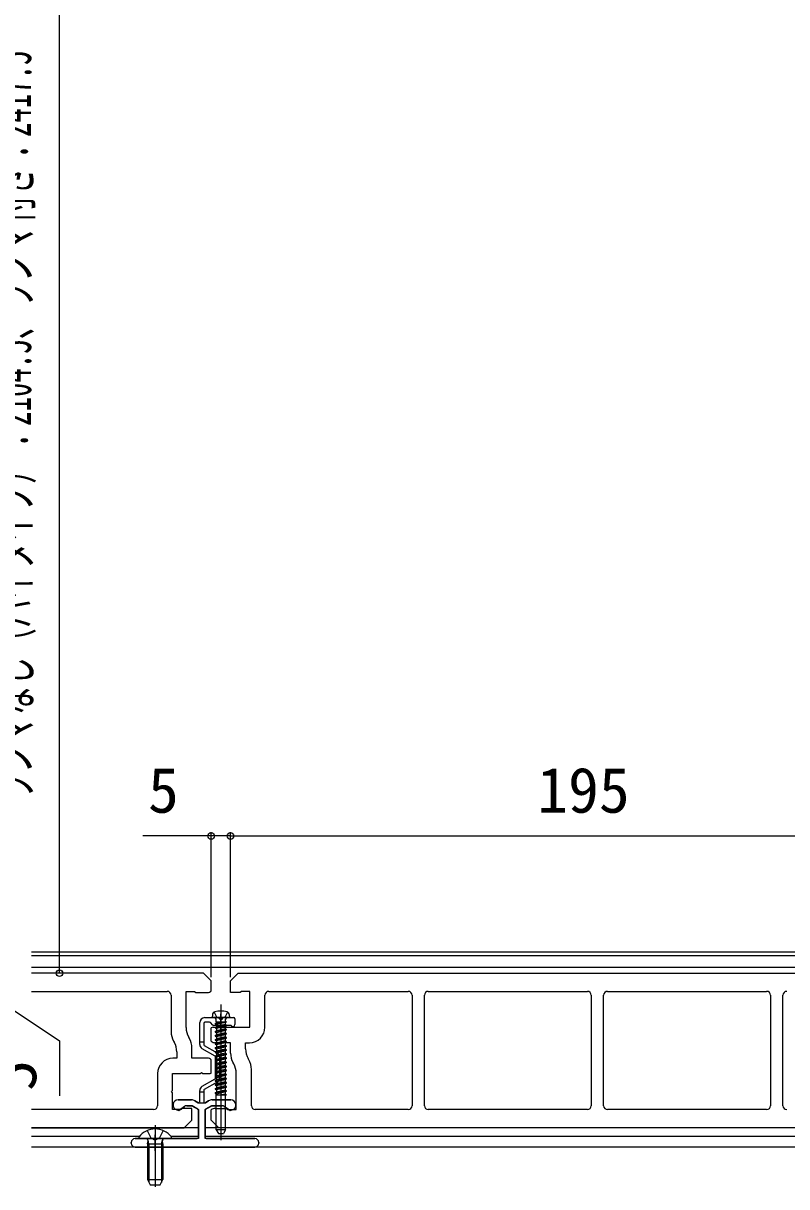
# Model space of a CAD drawing. Units: millimetres, scale not verified. Extents: x -700 to 700, y -1044 to 1037.
# Drawn here: x -71.4 to 126.3, y 66 to 367 of the extents above; entities that cross this region are included whole.
import ezdxf
from ezdxf.enums import TextEntityAlignment as Align

# ---------------------------------------------------------------- set-up
doc = ezdxf.new("R2010")
doc.units = ezdxf.units.MM
doc.header["$LTSCALE"] = 6
for name, color, linetype in [('0-3_YKK_11', 7, 'Continuous'), ('0-4_YKK_12', 2, 'Continuous'), ('0-5_YKK_13', 4, 'Continuous'), ('0-6_YKK_D', 6, 'Continuous')]:
    doc.layers.add(name, color=color, linetype=linetype)
doc.styles.add('ＭＳ ゴシック', font='')
doc.styles.get('ＭＳ ゴシック').set_extended_font_data('MS Gothic')

msp = doc.modelspace()

# ---------------------------------------------------------------- linework, layer by layer
at = {"layer": '0-3_YKK_11'}
for p, q in [((-69.225, 116.525), (-34.115, 116.525)), ((-33.115, 115.525), (-33.115, 106.118)), ((-8.815, 107.225), (-8.815, 115.525)), ((-7.815, 116.525), (28.285, 116.525)), ((29.285, 115.525), (29.285, 86.925)), ((32.485, 86.925), (32.485, 115.525)), ((33.485, 116.525), (74.685, 116.525)), ((75.685, 115.525), (75.685, 86.925)), ((78.885, 86.925), (78.885, 115.525)), ((79.885, 116.525), (121.085, 116.525)), ((122.085, 115.525), (122.085, 86.925)), ((125.285, 86.925), (125.285, 115.525)), ((-22.715, 103.607), (-22.715, 107.091)), ((-32.445, 103.618), (-32.285, 103.34)), ((-28.385, 104.385), (-28.545, 104.663)), ((-22.715, 95.359), (-22.715, 98.843)), ((-16.885, 97.787), (-17.045, 98.065)), ((-12.985, 98.832), (-13.145, 99.11)), ((-36.615, 95.225), (-36.615, 86.925)), ((-12.315, 86.925), (-12.315, 96.332)), ((-37.615, 85.925), (-69.225, 85.925)), ((28.285, 85.925), (-11.315, 85.925)), ((74.685, 85.925), (33.485, 85.925)), ((121.085, 85.925), (79.885, 85.925))]:
    msp.add_line(p, q, dxfattribs=at)
for points in [[(-22.715, 116.607), (-22.715, 119.225), (-24.715, 121.225), (-69.225, 121.225)], [(-22.215, 107.225), (-20.515, 107.225), (-20.215, 106.925), (-19.915, 107.225), (-12.715, 107.225), (-12.715, 116.525), (-14.915, 116.525), (-15.215, 116.225), (-17.715, 116.225), (-17.715, 119.225), (-15.715, 121.225)], [(-15.715, 121.225), (175.285, 121.225), (177.285, 119.225), (177.285, 116.607)], [(-29.215, 107.163), (-29.215, 116.525), (-27.015, 116.525), (-26.715, 116.225), (-23.715, 116.225)], [(-17.715, 100.565), (-17.715, 103.225), (-21.715, 103.225)], [(-13.815, 101.61), (-13.815, 103.225), (-12.815, 103.225)], [(-31.615, 100.84), (-31.615, 99.225), (-32.615, 99.225)], [(-23.715, 99.225), (-27.715, 99.225), (-27.715, 101.885)], [(-69.225, 81.225), (-29.715, 81.225), (-27.715, 83.225), (-27.715, 86.225), (-30.215, 86.225), (-30.515, 85.925), (-32.715, 85.925), (-32.715, 90.275), (-33.015, 90.575), (-32.715, 90.875), (-32.715, 95.225), (-25.515, 95.225), (-25.215, 95.525), (-24.915, 95.225), (-23.215, 95.225)], [(176.785, 95.225), (175.085, 95.225), (174.785, 95.525), (174.485, 95.225), (167.285, 95.225), (167.285, 90.875), (166.985, 90.575), (167.285, 90.275), (167.285, 85.925), (169.485, 85.925), (169.785, 86.225), (172.285, 86.225), (172.285, 83.225), (170.285, 81.225), (-20.715, 81.225), (-22.715, 83.225), (-22.715, 85.843)], [(-21.715, 86.225), (-18.715, 86.225), (-18.415, 85.925), (-16.215, 85.925), (-16.215, 95.287)]]:
    msp.add_lwpolyline(points, dxfattribs=at)
for centre, radius, start, end in [((-34.115, 115.525), 1, 0, 90), ((-23.715, 117.725), 1.5, 270, 311.81031), ((-7.815, 115.525), 1, 90.00001, 179.99999), ((28.285, 115.525), 1, 0.00001, 89.99999), ((33.485, 115.525), 1, 90.00001, 179.99999), ((74.685, 115.525), 1, 0.00001, 89.99999), ((79.885, 115.525), 1, 90.00001, 179.99999), ((121.085, 115.525), 1, 0.00001, 89.99999), ((126.285, 115.525), 1, 90.00001, 179.99999), ((-28.115, 106.118), 5, 180, 210), ((-24.215, 107.163), 5, 180, 210), ((-22.215, 106.225), 1, 90.00004, 120.00005), ((-12.815, 107.225), 4, 270.00001, 359.99999), ((-36.615, 100.84), 5, 0, 30), ((-32.715, 101.885), 5, 0, 30), ((-21.715, 104.725), 1.5, 228.18968, 270.00001), ((-12.715, 100.565), 5, 179.99999, 210.00001), ((-8.815, 101.61), 5, 179.99999, 210.00001), ((-32.615, 95.225), 4, 90, 180), ((-23.715, 97.725), 1.5, 48.18969, 90), ((-21.215, 95.287), 5, 359.99999, 30.00001), ((-17.315, 96.332), 5, 359.99999, 30.00001), ((-23.215, 96.225), 1, 270, 300), ((-37.615, 86.925), 1, 270, 0), ((-21.715, 84.725), 1.5, 89.99999, 131.81032), ((-11.315, 86.925), 1, 180.00001, 269.99999), ((28.285, 86.925), 1, 270.00001, 359.99999), ((33.485, 86.925), 1, 180.00001, 269.99999), ((74.685, 86.925), 1, 270.00001, 359.99999), ((79.885, 86.925), 1, 180.00001, 269.99999), ((121.085, 86.925), 1, 270.00001, 359.99999), ((126.285, 86.925), 1, 180.00001, 269.99999)]:
    msp.add_arc(centre, radius, start, end, dxfattribs=at)
at = {"layer": '0-4_YKK_12'}
for p, q in [((-69.225, 126.725), (231.48, 126.725)), ((231.48, 125.725), (-69.225, 125.725)), ((231.48, 122.725), (-69.225, 122.725)), ((-26.015, 81.225), (-69.225, 81.225)), ((-41.362, 78.925), (-69.225, 78.925)), ((-26.015, 78.925), (-33.067, 78.925)), ((173.985, 81.225), (-24.315, 81.225)), ((158.638, 78.925), (-24.315, 78.925)), ((231.48, 76.225), (-69.225, 76.225))]:
    msp.add_line(p, q, dxfattribs=at)
at = {"layer": '0-5_YKK_13'}
for p, q in [((-20.215, 113.128), (-20.215, 78.044)), ((-25.665, 103.425), (-25.665, 108.425)), ((-24.365, 109.725), (-20.886, 109.725)), ((-23.139, 108.525), (-24.365, 108.525)), ((-22.303, 107.813), (-22.927, 108.437)), ((-22.396, 110.507), (-22.465, 109.725)), ((-17.965, 109.725), (-22.465, 109.725)), ((-18.717, 108.665), (-21.715, 108.24)), ((-18.717, 108.665), (-21.715, 108.14)), ((-21.715, 108.24), (-21.365, 108.442)), ((-21.447, 108.665), (-18.717, 108.665)), ((-21.445, 108.665), (-21.445, 109.325)), ((-21.365, 108.665), (-21.365, 108.442)), ((-21.365, 108.442), (-20.395, 108.665)), ((-19.065, 108.467), (-21.365, 107.938)), ((-20.215, 106.725), (-20.215, 110.725)), ((-19.544, 109.725), (-16.865, 109.725)), ((-18.717, 108.665), (-19.065, 108.467)), ((-19.065, 108.467), (-19.065, 107.913)), ((-19.065, 108.467), (-19.065, 107.913)), ((-18.985, 108.665), (-18.985, 109.325)), ((-18.033, 110.507), (-17.965, 109.725)), ((-17.965, 109.725), (-17.965, 109.769)), ((-16.565, 109.425), (-16.565, 107.925)), ((-24.665, 108.225), (-24.665, 103.425)), ((-17.689, 107.725), (-22.09, 107.725)), ((-21.715, 108.24), (-21.715, 108.14)), ((-21.715, 108.14), (-21.365, 107.938)), ((-18.715, 107.711), (-21.715, 107.182)), ((-18.715, 107.611), (-21.715, 107.082)), ((-21.715, 107.182), (-21.365, 107.384)), ((-21.715, 107.182), (-21.715, 107.082)), ((-21.715, 107.082), (-21.365, 106.88)), ((-18.715, 106.653), (-21.715, 106.124)), ((-18.715, 106.553), (-21.715, 106.024)), ((-21.715, 106.124), (-21.365, 106.326)), ((-21.715, 106.124), (-21.715, 106.024)), ((-21.715, 106.024), (-21.365, 105.822)), ((-18.715, 105.595), (-21.715, 105.066)), ((-18.715, 105.495), (-21.715, 104.966)), ((-21.365, 107.938), (-21.365, 107.384)), ((-21.365, 107.938), (-21.365, 107.384)), ((-19.065, 107.913), (-21.365, 107.384)), ((-19.065, 107.409), (-21.365, 106.88)), ((-21.365, 106.88), (-21.365, 106.326)), ((-19.065, 106.855), (-21.365, 106.326)), ((-19.065, 106.351), (-21.365, 105.822)), ((-21.365, 105.822), (-21.365, 105.268)), ((-19.065, 105.797), (-21.365, 105.268)), ((-18.715, 107.711), (-19.065, 107.913)), ((-18.715, 107.611), (-19.065, 107.409)), ((-19.065, 107.409), (-19.065, 106.855)), ((-18.715, 106.653), (-19.065, 106.855)), ((-18.715, 106.553), (-19.065, 106.351)), ((-19.065, 106.351), (-19.065, 105.797)), ((-18.715, 105.595), (-19.065, 105.797)), ((-18.715, 105.495), (-19.065, 105.293)), ((-18.715, 107.611), (-18.715, 107.711)), ((-18.715, 106.553), (-18.715, 106.653)), ((-18.715, 105.495), (-18.715, 105.595)), ((-25.665, 103.425), (-24.665, 103.425)), ((-25.665, 102.798), (-25.665, 103.425)), ((-24.665, 103.425), (-24.665, 102.798)), ((-24.515, 102.538), (-21.215, 100.633)), ((-21.715, 105.066), (-21.365, 105.268)), ((-21.715, 105.066), (-21.715, 104.966)), ((-21.715, 104.966), (-21.365, 104.764)), ((-18.715, 104.537), (-21.715, 104.008)), ((-18.715, 104.437), (-21.715, 103.908)), ((-21.715, 104.008), (-21.365, 104.21)), ((-21.715, 104.008), (-21.715, 103.908)), ((-21.715, 103.908), (-21.365, 103.706)), ((-18.715, 103.479), (-21.715, 102.95)), ((-18.715, 103.379), (-21.715, 102.85)), ((-21.715, 102.95), (-21.365, 103.152)), ((-21.715, 102.95), (-21.715, 102.85)), ((-21.715, 102.85), (-21.365, 102.648)), ((-18.715, 102.421), (-21.715, 101.892)), ((-19.065, 105.293), (-21.365, 104.764)), ((-21.365, 104.764), (-21.365, 104.21)), ((-19.065, 104.739), (-21.365, 104.21)), ((-19.065, 104.235), (-21.365, 103.706)), ((-21.365, 103.706), (-21.365, 103.152)), ((-19.065, 103.681), (-21.365, 103.152)), ((-19.065, 103.177), (-21.365, 102.648)), ((-21.365, 102.648), (-21.365, 102.094)), ((-19.065, 102.623), (-21.365, 102.094)), ((-19.065, 105.293), (-19.065, 104.739)), ((-18.715, 104.537), (-19.065, 104.739)), ((-18.715, 104.437), (-19.065, 104.235)), ((-19.065, 104.235), (-19.065, 103.681)), ((-18.715, 103.479), (-19.065, 103.681)), ((-18.715, 103.379), (-19.065, 103.177)), ((-19.065, 103.177), (-19.065, 102.623)), ((-18.715, 102.421), (-19.065, 102.623)), ((-18.715, 104.437), (-18.715, 104.537)), ((-18.715, 103.379), (-18.715, 103.479)), ((-18.715, 102.321), (-18.715, 102.421)), ((-21.715, 99.767), (-25.015, 101.672)), ((-18.715, 102.321), (-21.715, 101.792)), ((-21.715, 101.892), (-21.365, 102.094)), ((-21.715, 101.892), (-21.715, 101.792)), ((-21.715, 101.792), (-21.365, 101.59)), ((-18.715, 101.363), (-21.715, 100.834)), ((-18.715, 101.263), (-21.715, 100.734)), ((-21.715, 100.834), (-21.365, 101.036)), ((-21.715, 100.834), (-21.715, 100.734)), ((-21.715, 100.734), (-21.365, 100.532)), ((-18.715, 100.305), (-21.715, 99.776)), ((-18.715, 100.205), (-21.715, 99.676)), ((-21.715, 99.776), (-21.365, 99.978)), ((-21.715, 99.776), (-21.715, 99.676)), ((-21.715, 99.676), (-21.365, 99.474)), ((-21.565, 94.143), (-21.565, 99.507)), ((-19.065, 102.119), (-21.365, 101.59)), ((-21.365, 101.59), (-21.365, 101.036)), ((-19.065, 101.565), (-21.365, 101.036)), ((-19.065, 101.061), (-21.365, 100.532)), ((-21.365, 100.532), (-21.365, 99.978)), ((-19.065, 100.507), (-21.365, 99.978)), ((-19.065, 100.003), (-21.365, 99.474)), ((-21.365, 99.474), (-21.365, 98.92)), ((-19.065, 99.449), (-21.365, 98.92)), ((-20.565, 99.507), (-20.565, 94.143)), ((-18.715, 102.321), (-19.065, 102.119)), ((-19.065, 102.119), (-19.065, 101.565)), ((-18.715, 101.363), (-19.065, 101.565)), ((-18.715, 101.263), (-19.065, 101.061)), ((-19.065, 101.061), (-19.065, 100.507)), ((-18.715, 100.305), (-19.065, 100.507)), ((-18.715, 100.205), (-19.065, 100.003)), ((-19.065, 100.003), (-19.065, 99.449)), ((-18.715, 99.247), (-19.065, 99.449)), ((-18.715, 101.263), (-18.715, 101.363)), ((-18.715, 100.205), (-18.715, 100.305)), ((-18.715, 99.247), (-21.715, 98.718)), ((-18.715, 99.147), (-21.715, 98.618)), ((-21.715, 98.718), (-21.365, 98.92)), ((-21.715, 98.718), (-21.715, 98.618)), ((-21.715, 98.618), (-21.365, 98.416)), ((-18.715, 98.189), (-21.715, 97.66)), ((-18.715, 98.089), (-21.715, 97.56)), ((-21.715, 97.66), (-21.365, 97.862)), ((-21.715, 97.66), (-21.715, 97.56)), ((-21.715, 97.56), (-21.365, 97.358)), ((-18.715, 97.131), (-21.715, 96.602)), ((-18.715, 97.031), (-21.715, 96.502)), ((-21.715, 96.602), (-21.365, 96.804)), ((-21.715, 96.602), (-21.715, 96.502)), ((-21.715, 96.502), (-21.365, 96.3)), ((-19.065, 98.945), (-21.365, 98.416)), ((-21.365, 98.416), (-21.365, 97.862)), ((-19.065, 98.391), (-21.365, 97.862)), ((-19.065, 97.887), (-21.365, 97.358)), ((-21.365, 97.358), (-21.365, 96.804)), ((-19.065, 97.333), (-21.365, 96.804)), ((-19.065, 96.829), (-21.365, 96.3)), ((-18.715, 99.147), (-19.065, 98.945)), ((-19.065, 98.945), (-19.065, 98.391)), ((-18.715, 98.189), (-19.065, 98.391)), ((-18.715, 98.089), (-19.065, 97.887)), ((-19.065, 97.887), (-19.065, 97.333)), ((-18.715, 97.131), (-19.065, 97.333)), ((-18.715, 97.031), (-19.065, 96.829)), ((-19.065, 96.829), (-19.065, 96.275)), ((-18.715, 99.147), (-18.715, 99.247)), ((-18.715, 98.089), (-18.715, 98.189)), ((-18.715, 97.031), (-18.715, 97.131)), ((-25.015, 91.977), (-21.715, 93.883)), ((-18.715, 96.073), (-21.715, 95.544)), ((-18.715, 95.973), (-21.715, 95.444)), ((-21.715, 95.544), (-21.365, 95.746)), ((-21.715, 95.544), (-21.715, 95.444)), ((-21.715, 95.444), (-21.365, 95.242)), ((-18.715, 95.015), (-21.715, 94.486)), ((-18.715, 94.915), (-21.715, 94.386)), ((-21.715, 94.486), (-21.365, 94.688)), ((-21.715, 94.486), (-21.715, 94.386)), ((-21.715, 94.386), (-21.365, 94.184)), ((-18.715, 93.957), (-21.715, 93.428)), ((-18.715, 93.857), (-21.715, 93.328)), ((-21.715, 93.428), (-21.365, 93.63)), ((-21.715, 93.428), (-21.715, 93.328)), ((-21.365, 96.3), (-21.365, 95.746)), ((-19.065, 96.275), (-21.365, 95.746)), ((-19.065, 95.771), (-21.365, 95.242)), ((-21.365, 95.242), (-21.365, 94.688)), ((-19.065, 95.217), (-21.365, 94.688)), ((-19.065, 94.713), (-21.365, 94.184)), ((-21.365, 94.184), (-21.365, 93.63)), ((-19.065, 94.159), (-21.365, 93.63)), ((-19.065, 93.655), (-21.365, 93.126)), ((-18.715, 96.073), (-19.065, 96.275)), ((-18.715, 95.973), (-19.065, 95.771)), ((-19.065, 95.771), (-19.065, 95.217)), ((-18.715, 95.015), (-19.065, 95.217)), ((-18.715, 94.915), (-19.065, 94.713)), ((-19.065, 94.713), (-19.065, 94.159)), ((-18.715, 93.957), (-19.065, 94.159)), ((-18.715, 93.857), (-19.065, 93.655)), ((-19.065, 93.655), (-19.065, 93.101)), ((-18.715, 95.973), (-18.715, 96.073)), ((-18.715, 94.915), (-18.715, 95.015)), ((-18.715, 93.857), (-18.715, 93.957)), ((-25.665, 90.425), (-25.665, 90.852)), ((-25.665, 87.974), (-25.665, 90.425)), ((-24.665, 90.425), (-25.665, 90.425)), ((-24.665, 90.852), (-24.665, 90.425)), ((-24.665, 90.425), (-24.665, 87.974)), ((-21.215, 93.017), (-24.515, 91.111)), ((-21.715, 93.328), (-21.365, 93.126)), ((-18.715, 92.899), (-21.715, 92.37)), ((-18.715, 92.799), (-21.715, 92.27)), ((-21.715, 92.37), (-21.365, 92.572)), ((-21.715, 92.37), (-21.715, 92.27)), ((-21.715, 92.27), (-21.365, 92.068)), ((-18.715, 91.841), (-21.715, 91.312)), ((-18.715, 91.741), (-21.715, 91.212)), ((-21.715, 91.312), (-21.365, 91.514)), ((-21.715, 91.312), (-21.715, 91.212)), ((-21.715, 91.212), (-21.365, 91.01)), ((-18.715, 90.783), (-21.715, 90.254)), ((-18.715, 90.683), (-21.715, 90.154)), ((-21.715, 90.254), (-21.365, 90.456)), ((-21.365, 93.126), (-21.365, 92.572)), ((-19.065, 93.101), (-21.365, 92.572)), ((-19.065, 92.597), (-21.365, 92.068)), ((-21.365, 92.068), (-21.365, 91.514)), ((-19.065, 92.043), (-21.365, 91.514)), ((-19.065, 91.539), (-21.365, 91.01)), ((-21.365, 91.01), (-21.365, 90.456)), ((-19.065, 90.985), (-21.365, 90.456)), ((-19.065, 90.481), (-21.365, 89.952)), ((-18.715, 92.899), (-19.065, 93.101)), ((-18.715, 92.799), (-19.065, 92.597)), ((-19.065, 92.597), (-19.065, 92.043)), ((-18.715, 91.841), (-19.065, 92.043)), ((-18.715, 91.741), (-19.065, 91.539)), ((-19.065, 91.539), (-19.065, 90.985)), ((-18.715, 90.783), (-19.065, 90.985)), ((-18.715, 90.783), (-19.065, 90.985)), ((-18.715, 90.683), (-19.065, 90.481)), ((-18.715, 90.683), (-19.065, 90.481)), ((-19.065, 90.481), (-19.065, 89.927)), ((-18.715, 92.799), (-18.715, 92.899)), ((-18.715, 91.741), (-18.715, 91.841)), ((-18.715, 90.683), (-18.715, 90.783)), ((-31.289, 88.425), (-27.827, 88.425)), ((-27.827, 88.425), (-31.289, 88.425)), ((-26.927, 88.184), (-26.115, 87.715)), ((-24.215, 87.715), (-23.402, 88.184)), ((-22.502, 88.425), (-17.64, 88.425)), ((-17.64, 88.425), (-22.502, 88.425)), ((-21.715, 90.254), (-21.715, 90.154)), ((-21.715, 90.154), (-21.365, 89.952)), ((-21.445, 89.725), (-18.715, 89.725)), ((-21.445, 80.725), (-21.445, 89.725)), ((-21.365, 89.952), (-21.365, 89.725)), ((-19.065, 89.927), (-19.943, 89.725)), ((-18.715, 89.725), (-19.065, 89.927)), ((-18.985, 80.725), (-18.985, 89.725)), ((-31.344, 85.742), (-31.632, 85.819)), ((-29.602, 86.744), (-30.928, 85.815)), ((-27.827, 86.925), (-29.028, 86.925)), ((-26.165, 86.011), (-27.677, 86.885)), ((-26.015, 78.725), (-26.015, 85.752)), ((-24.315, 85.752), (-24.315, 78.725)), ((-22.652, 86.885), (-24.165, 86.011)), ((-19.901, 86.925), (-22.502, 86.925)), ((-18.001, 85.815), (-19.328, 86.744)), ((-17.297, 85.819), (-17.585, 85.742)), ((-37.215, 81.925), (-37.215, 65.962)), ((-42.415, 78.425), (-26.315, 78.425)), ((-33.239, 78.425), (-41.19, 78.425)), ((-39.29, 80.502), (-38.36, 78.636)), ((-38.36, 78.636), (-37.215, 78.028)), ((-37.215, 75.225), (-37.215, 79.425)), ((-36.07, 78.636), (-37.215, 78.028)), ((-35.14, 80.502), (-36.07, 78.636)), ((-24.015, 78.425), (-11.415, 78.425)), ((-18.985, 80.725), (-21.445, 80.725)), ((-21.445, 80.725), (-20.867, 79.725)), ((-20.867, 79.725), (-19.562, 79.725)), ((-18.985, 80.725), (-19.562, 79.725)), ((-43.415, 77.225), (-43.415, 77.425)), ((-43.415, 77.425), (-43.415, 77.225)), ((-11.415, 76.225), (-42.415, 76.225)), ((-42.415, 76.225), (-11.415, 76.225)), ((-39.215, 77.025), (-39.07, 77.837)), ((-39.215, 77.025), (-35.215, 77.025)), ((-39.215, 77.025), (-39.215, 67.825)), ((-38.836, 77.025), (-39.076, 78.04)), ((-38.836, 77.025), (-38.836, 67.067)), ((-35.594, 77.025), (-35.354, 78.04)), ((-35.594, 77.025), (-35.594, 67.067)), ((-35.215, 77.025), (-35.359, 77.837)), ((-35.215, 77.025), (-35.215, 67.825)), ((-10.415, 77.425), (-10.415, 77.225)), ((-10.415, 77.225), (-10.415, 77.425)), ((-39.215, 67.825), (-35.215, 67.825)), ((-39.215, 67.825), (-38.515, 66.425)), ((-38.515, 66.425), (-35.915, 66.425)), ((-35.915, 66.425), (-35.215, 67.825))]:
    msp.add_line(p, q, dxfattribs=at)
for points in [[(-21.965, 111.149), (-21.36, 109.925), (-20.215, 109.316)], [(-18.465, 111.149), (-19.07, 109.925), (-20.215, 109.316)], [(-23.402, 88.184), (-24.37, 87.625), (-25.959, 87.625), (-26.927, 88.184)], [(-29.028, 86.925), (-27.747, 86.925), (-26.015, 85.925), (-26.015, 78.425), (-42.415, 78.425)], [(-31.632, 85.819), (-31.119, 85.682), (-29.602, 86.744)], [(-11.415, 78.425), (-24.315, 78.425), (-24.315, 85.925), (-22.583, 86.925), (-19.901, 86.925)], [(-19.328, 86.744), (-17.81, 85.682), (-17.297, 85.819)]]:
    msp.add_lwpolyline(points, dxfattribs=at)
for centre, radius, start, end in [((-20.215, 105.425), 6, 74.55728, 105.44272), ((-24.365, 108.425), 1.3, 90, 180), ((-24.365, 108.225), 0.3, 90, 180), ((-23.139, 108.225), 0.3, 45, 90), ((-21.599, 110.437), 0.8, 105.44272, 175), ((-21.845, 109.325), 0.4, 0, 90), ((-20.886, 109.525), 0.2, 16.60155, 90), ((-20.215, 109.725), 0.5, 196.60155, 343.39845), ((-19.544, 109.525), 0.2, 90, 163.39845), ((-18.585, 109.325), 0.4, 90, 180), ((-18.83, 110.437), 0.8, 5, 74.55728), ((-16.865, 109.425), 0.3, 0, 90), ((-22.09, 108.025), 0.3, 225, 270), ((-17.689, 107.425), 0.3, 38.68219, 90), ((-17.065, 107.925), 0.5, 218.68219, 0), ((-24.365, 102.798), 1.3, 180, 240), ((-24.365, 102.798), 0.3, 180, 240), ((-21.865, 99.507), 0.3, 0, 60), ((-21.865, 99.507), 1.3, 0, 60), ((-21.865, 94.143), 0.3, 300, 0), ((-21.865, 94.143), 1.3, 300, 0), ((-24.365, 90.852), 1.3, 120, 180), ((-24.365, 90.852), 0.3, 120, 180), ((-31.289, 87.099), 1.325, 90, 255), ((-31.289, 87.099), 1.325, 90.00002, 255), ((-27.827, 86.625), 1.8, 60, 90), ((-27.827, 86.625), 1.8, 60.00001, 90.00002), ((-25.965, 87.974), 0.3, 240, 0), ((-24.365, 87.974), 0.3, 180, 300), ((-22.502, 86.625), 1.8, 90, 120), ((-22.502, 86.625), 1.8, 89.99998, 119.99999), ((-17.64, 87.099), 1.325, 285, 90), ((-17.64, 87.099), 1.325, 285, 89.99998), ((-31.215, 86.225), 0.5, 255, 305), ((-29.028, 85.925), 1, 90, 125), ((-29.028, 85.925), 1, 89.99999, 124.99998), ((-27.827, 86.625), 0.3, 60, 90), ((-26.315, 85.752), 0.3, 0, 60), ((-24.015, 85.752), 0.3, 120, 180), ((-22.502, 86.625), 0.3, 90, 120), ((-19.901, 85.925), 1, 55, 90), ((-19.901, 85.925), 1, 55.00002, 90.00001), ((-17.715, 86.225), 0.5, 235, 285), ((-42.415, 77.425), 1, 90, 180), ((-42.415, 77.425), 1, 90.00001, 179.99999), ((-41.19, 78.699), 0.274, 142.28591, 270), ((-37.215, 75.625), 5.3, 37.71409, 142.28591), ((-39.562, 77.925), 0.5, 349.90904, 90), ((-34.867, 77.925), 0.5, 90, 190.09096), ((-33.239, 78.699), 0.274, 270, 37.71409), ((-26.315, 78.725), 0.3, 270, 0), ((-24.015, 78.725), 0.3, 180, 270), ((-11.415, 77.425), 1, 0, 90), ((-11.415, 77.425), 1, 0.00001, 89.99999), ((-42.415, 77.225), 1, 180, 270), ((-42.415, 77.225), 1, 180.00001, 269.99999), ((-11.415, 77.225), 1, 270, 0), ((-11.415, 77.225), 1, 270.00001, 359.99999)]:
    msp.add_arc(centre, radius, start, end, dxfattribs=at)
at = {"layer": '0-6_YKK_D'}
for p, q in [((-61.991, 121.225), (-61.991, 438.725)), ((-22.715, 120.225), (-22.715, 157.725)), ((-17.715, 120.225), (-17.715, 157.725)), ((-17.715, 120.225), (-17.715, 157.725)), ((-17.715, 156.725), (177.285, 156.725))]:
    msp.add_line(p, q, dxfattribs=at)
for points in [[(-17.715, 156.725), (-22.715, 156.725), (-40.387, 156.725)], [(-91.991, 123.725), (-61.991, 103.725), (-61.991, 89.452)]]:
    msp.add_lwpolyline(points, dxfattribs=at)
for centre in [(-22.715, 156.725), (-17.715, 156.725), (-17.715, 156.725), (-61.991, 121.225)]:
    msp.add_circle(centre, 0.85, dxfattribs=at)

# ---------------------------------------------------------------- texts
at = {"layer": '0-6_YKK_D', "style": 'ＭＳ ゴシック', "width": 0.55}
msp.add_text('ランマなし（ハイタイプ）：2104.5、ランマ付き：2417.5', height=9.971, rotation=90, dxfattribs=at).set_placement((-66.345, 165.607), align=Align.BOTTOM_LEFT)
at = {"layer": '0-6_YKK_D', "style": 'ＭＳ ゴシック'}
for s, p in [('5', (-39.069, 159.225)), ('195', (61.694, 159.225))]:
    msp.add_text(s, height=11.73, dxfattribs=at).set_placement(p, align=Align.BOTTOM_LEFT)
msp.add_text('5', height=11.73, rotation=90, dxfattribs=at).set_placement((-64.491, 90.77), align=Align.BOTTOM_LEFT)

doc.saveas('drawing.dxf')
